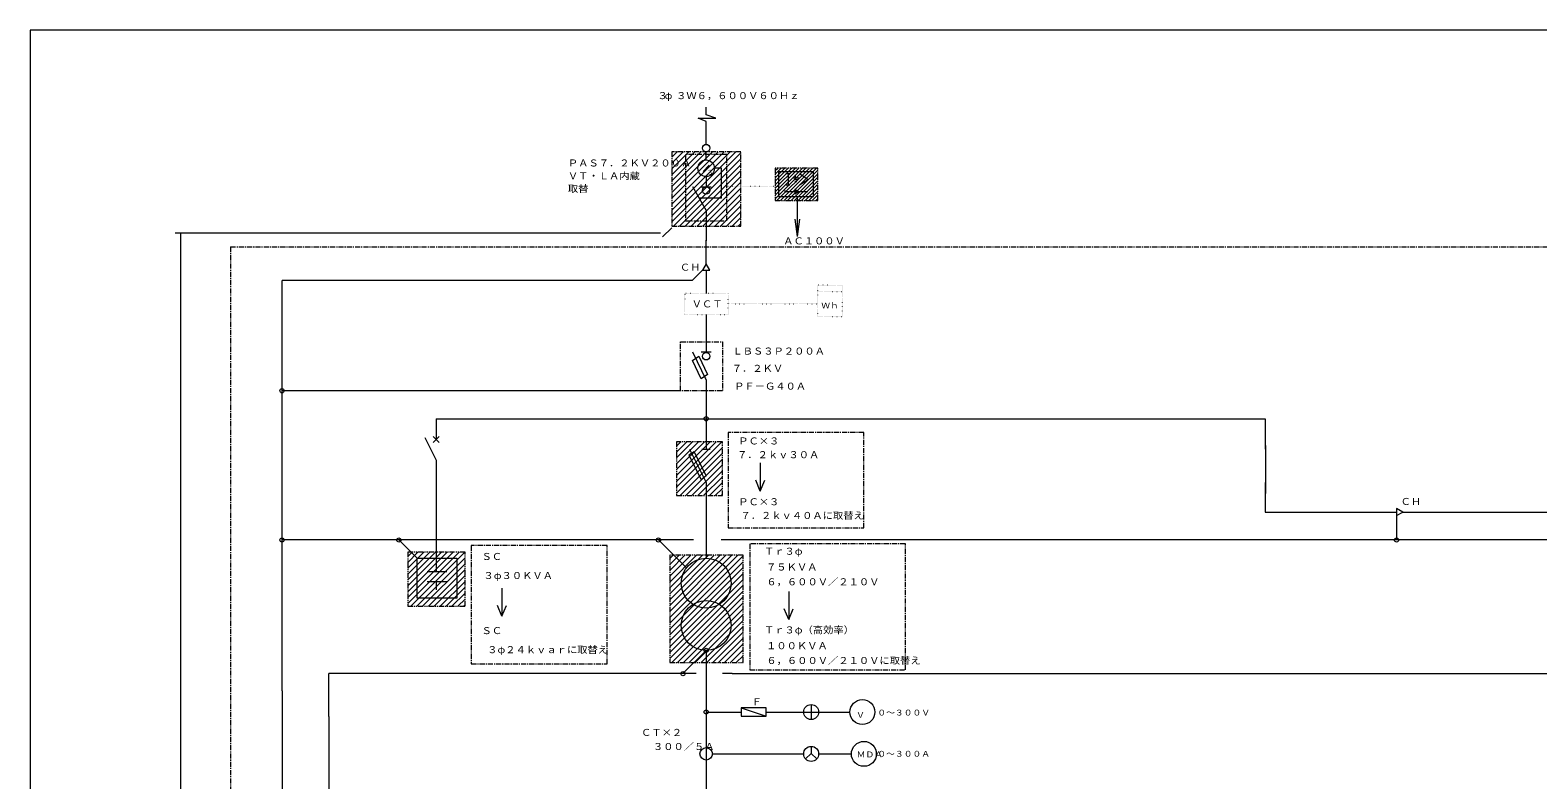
# Model space of a CAD drawing. Units: millimetres, scale not verified. Extents: x -33000 to 320985, y -33550 to 4750.
# Drawn here: x -33000 to 3310, y -13306 to 4750 of the extents above; entities that cross this region are included whole.
import ezdxf
from ezdxf.enums import TextEntityAlignment as Align

# ---------------------------------------------------------------- set-up
doc = ezdxf.new("R2010")
doc.units = ezdxf.units.MM
doc.header["$LTSCALE"] = 100
for name, pattern in [('USER1', [2, 1.25, -0.25, 0.25, -0.25]), ('USER2', [0.26, 0.01, -0.25]), ('USER3', [2.5, 1.25, -0.25, 0.25, -0.25, 0.25, -0.25])]:
    doc.linetypes.add(name, pattern=pattern)
doc.layers.add('0-0_SOGO-EISEI', color=7, linetype='Continuous', lineweight=18)
doc.layers.add('0-1_1', color=6, linetype='Continuous', lineweight=18)
doc.styles.add('ＭＳ ゴシック', font='')
doc.styles.get('ＭＳ ゴシック').set_extended_font_data('MS Gothic')

msp = doc.modelspace()

# ---------------------------------------------------------------- linework, layer by layer
at = {"layer": '0-0_SOGO-EISEI', "color": 2}
msp.add_line((-33000, 4749.6), (-33000, -33550.4), dxfattribs=at)
at = {"layer": '0-1_1', "color": 2}
msp.add_line((22400, 4749.6), (-33000, 4749.6), dxfattribs=at)
at = {"layer": '0-1_1'}
for p, q in [((-17542.9, 276.1), (-16003.2, 1815.9)), ((-17542.9, 417.6), (-16144.6, 1815.9)), ((-17542.9, 559), (-16286, 1815.9)), ((-17542.9, 700.4), (-16427.4, 1815.9)), ((-17542.9, 841.8), (-16568.8, 1815.9)), ((-17542.9, 983.3), (-16710.3, 1815.9)), ((-17542.9, 1124.7), (-16851.7, 1815.9)), ((-17542.9, 1266.1), (-16993.1, 1815.9)), ((-17542.9, 1407.5), (-17134.5, 1815.9)), ((-17542.9, 1549), (-17276, 1815.9)), ((-17542.9, 1690.4), (-17417.4, 1815.9)), ((-17542.9, 134.7), (-15885.4, 1792.2)), ((-17504.6, 31.7), (-15885.4, 1650.8)), ((-17363.2, 31.7), (-15885.4, 1509.4)), ((-17221.7, 31.7), (-15885.4, 1368)), ((-17080.3, 31.7), (-15885.4, 1226.6)), ((-15058.6, 687.8), (-14317.1, 1429.2)), ((-15058.6, 772.7), (-14402, 1429.2)), ((-15058.6, 857.5), (-14486.9, 1429.2)), ((-15058.6, 942.4), (-14571.7, 1429.2)), ((-15058.6, 1027.2), (-14656.6, 1429.2)), ((-15058.6, 1112.1), (-14741.4, 1429.2)), ((-15058.6, 1196.9), (-14826.3, 1429.2)), ((-15058.6, 1281.8), (-14911.1, 1429.2)), ((-15058.6, 1366.7), (-14996, 1429.2)), ((-15014.3, 647.3), (-14232.3, 1429.2)), ((-14929.4, 647.3), (-14147.4, 1429.2)), ((-14844.6, 647.3), (-14062.6, 1429.2)), ((-14759.7, 647.3), (-14031.2, 1375.8)), ((-14674.8, 647.3), (-14031.2, 1291)), ((-14590, 647.3), (-14031.2, 1206.1)), ((-14505.1, 647.3), (-14031.2, 1121.3)), ((-16938.9, 31.7), (-15885.4, 1085.1)), ((-16797.5, 31.7), (-15885.4, 943.7)), ((-16656.1, 31.7), (-15885.4, 802.3)), ((-14420.3, 647.3), (-14039.2, 1028.4)), ((-14335.4, 647.3), (-14031.2, 951.6)), ((-14250.6, 647.3), (-14031.2, 866.7)), ((-14165.7, 647.3), (-14031.2, 781.9)), ((-16514.6, 31.7), (-15885.4, 660.9)), ((-16373.2, 31.7), (-15885.4, 519.4)), ((-16231.8, 31.7), (-15885.4, 378)), ((-14080.9, 647.3), (-14031.2, 697)), ((-16090.4, 31.7), (-15885.4, 236.6)), ((-15949, 31.7), (-15885.4, 95.2)), ((-26933.4, -11165.8), (-26933.4, -1280.9)), ((-17336.5, -3935.5), (-26933.4, -3935.5)), ((-17431.1, -6258.8), (-16339.2, -5166.9)), ((-17431.1, -6117.4), (-16480.6, -5166.9)), ((-17431.1, -5976), (-16622, -5166.9)), ((-17431.1, -5834.6), (-16763.4, -5166.9)), ((-17431.1, -5693.1), (-16904.8, -5166.9)), ((-17431.1, -5551.7), (-17046.3, -5166.9)), ((-17431.1, -5410.3), (-17187.7, -5166.9)), ((-17431.1, -5268.9), (-17329.1, -5166.9)), ((-17431.1, -6400.2), (-16328.7, -5297.8)), ((-17347.8, -6458.3), (-16328.7, -5439.2)), ((-17206.3, -6458.3), (-16328.7, -5580.6)), ((-17064.9, -6458.3), (-16328.7, -5722.1)), ((-16923.5, -6458.3), (-16328.7, -5863.5)), ((-16782.1, -6458.3), (-16328.7, -6004.9)), ((-16640.7, -6458.3), (-16328.7, -6146.3)), ((-16499.2, -6458.3), (-16328.7, -6287.7)), ((-16357.8, -6458.3), (-16328.7, -6429.2)), ((-93.8, -6942.5), (-93.8, -7528.4)), ((-17024.2, -7528.4), (-26933.4, -7528.4)), ((-23681.8, -7967.3), (-24120.7, -7528.4)), ((-17195.7, -8201.5), (-17868.8, -7528.4)), ((6649.2, -7528.4), (-16360.5, -7528.4)), ((-23906.6, -9057.4), (-22671, -7821.7)), ((-23906.6, -8916), (-22812.4, -7821.7)), ((-23906.6, -8774.6), (-22953.8, -7821.7)), ((-23906.6, -8633.1), (-23095.2, -7821.7)), ((-23906.6, -8491.7), (-23236.6, -7821.7)), ((-23906.6, -8350.3), (-23378.1, -7821.7)), ((-23906.6, -8208.9), (-23519.5, -7821.7)), ((-23906.6, -8067.5), (-23660.9, -7821.7)), ((-23906.6, -7926), (-23802.3, -7821.7)), ((-23832.8, -9125), (-22529.5, -7821.7)), ((-23691.4, -9125), (-22526.7, -7960.3)), ((-17594.8, -9533.8), (-15959.4, -7898.4)), ((-17594.8, -9392.3), (-16100.8, -7898.4)), ((-17594.8, -9250.9), (-16242.2, -7898.4)), ((-17594.8, -9109.5), (-16383.7, -7898.4)), ((-17594.8, -8968.1), (-16525.1, -7898.4)), ((-17594.8, -8826.7), (-16666.5, -7898.4)), ((-17594.8, -8685.2), (-16807.9, -7898.4)), ((-17594.8, -8543.8), (-16949.4, -7898.4)), ((-17594.8, -8402.4), (-17090.8, -7898.4)), ((-17594.8, -8261), (-17232.2, -7898.4)), ((-17594.8, -8119.5), (-17373.6, -7898.4)), ((-17594.8, -7978.1), (-17515, -7898.4)), ((-17594.8, -9675.2), (-15831.5, -7911.9)), ((-23550, -9125), (-22526.7, -8101.7)), ((-23408.5, -9125), (-22526.7, -8243.2)), ((-17594.8, -9816.6), (-15831.5, -8053.4)), ((-17594.8, -9958), (-15831.5, -8194.8)), ((-17594.8, -10099.4), (-15831.5, -8336.2)), ((-23267.1, -9125), (-22526.7, -8384.6)), ((-23125.7, -9125), (-22526.7, -8526)), ((-22984.3, -9125), (-22526.7, -8667.4)), ((-17594.8, -10240.9), (-15831.5, -8477.6)), ((-17594.8, -10382.3), (-15831.5, -8619)), ((-22842.8, -9125), (-22526.7, -8808.8)), ((-22701.4, -9125), (-22526.7, -8950.3)), ((-17550.4, -10479.3), (-15831.5, -8760.5)), ((-17409, -10479.3), (-15831.5, -8901.9)), ((-17267.6, -10479.3), (-15831.5, -9043.3)), ((-22560, -9125), (-22526.7, -9091.7)), ((-17126.1, -10479.3), (-15831.5, -9184.7)), ((-16984.7, -10479.3), (-15831.5, -9326.1)), ((-16843.3, -10479.3), (-15831.5, -9467.6)), ((-16701.9, -10479.3), (-15831.5, -9609)), ((-16560.5, -10479.3), (-15831.5, -9750.4)), ((-16419, -10479.3), (-15831.5, -9891.8)), ((-16277.6, -10479.3), (-15831.5, -10033.3)), ((-16720.2, -10187.3), (-17279.5, -10746.7)), ((-16136.2, -10479.3), (-15831.5, -10174.7)), ((-15994.8, -10479.3), (-15831.5, -10316.1)), ((-15853.4, -10479.3), (-15831.5, -10457.5)), ((-16963.9, -10746.7), (-25805.7, -10746.7)), ((-25805.7, -11782.7), (-25805.7, -10746.7)), ((-16097.3, -10746.7), (-16330.3, -10746.7)), ((-16097.3, -10746.7), (6649.2, -10746.7)), ((-26933.4, -11165.8), (-26933.4, -14300.3)), ((-25805.7, -11782.7), (-25805.7, -14300.3))]:
    msp.add_line(p, q, dxfattribs=at)
at = {"layer": '0-1_1', "color": 1}
for p, q in [((-16720.2, 1623.6), (-16720.2, 1819.5)), ((-16795.2, 1348.6), (-16645.2, 1498.6)), ((-16720.2, 1223.6), (-16720.2, 979.5)), ((-14800.6, 1298.9), (-14704.4, 1298.9)), ((-14747.5, 1298.9), (-14747.5, 1022.8)), ((-14620, 1192.7), (-14482, 1192.7)), ((-14598.8, 1150.3), (-14523.8, 1150.3)), ((-14588.2, 1107.8), (-14535.1, 1107.8)), ((-14567, 1192.7), (-14567, 1267.1)), ((-14264.8, 1147.9), (-14471.4, 1285.6)), ((-14264.8, 1147.9), (-14471.4, 1020.2)), ((-14134.3, 745.5), (-14134.3, 1333.5)), ((-16840.2, 979.5), (-16600.1, 979.5)), ((-14974.3, 745.5), (-14134.3, 745.5)), ((-14828.7, 887.7), (-14828.7, 831.7)), ((-14828.7, 861.2), (-14270.7, 861.2)), ((-14789.9, 1022.8), (-14704.3, 1022.8)), ((-14584, 913.2), (-14584, 861.2)), ((-14493.9, 861.2), (-14584, 913.2)), ((-14584, 905.6), (-14579.2, 910.4)), ((-14584, 897.1), (-14573.8, 907.3)), ((-14584, 888.6), (-14568.4, 904.2)), ((-14584, 880.1), (-14563, 901)), ((-14584, 871.6), (-14557.6, 898)), ((-14584, 863.2), (-14552.2, 894.8)), ((-14584, 854.7), (-14546.9, 891.7)), ((-14584, 846.2), (-14541.5, 888.6)), ((-14584, 837.7), (-14536.1, 885.5)), ((-14584, 829.2), (-14530.7, 882.4)), ((-14584, 820.7), (-14525.4, 879.3)), ((-14584, 812.2), (-14520, 876.2)), ((-14584, 861.2), (-14583.8, 808.8)), ((-14584, 809.2), (-14493.9, 861.2)), ((-14571, 816.7), (-14514.6, 873.1)), ((-14550.9, 828.3), (-14509.2, 870)), ((-14530.9, 839.9), (-14503.8, 866.9)), ((-14528.1, 745.5), (-14528.1, -220.1)), ((-14510.8, 851.5), (-14498.5, 863.8)), ((-16349.9, 704), (-16890.2, 704)), ((-16720.2, 409.5), (-16720.2, 229.5)), ((-16720.2, 238.6), (-16720.2, -323.7)), ((-14582.9, 196.3), (-14528.1, -220.1)), ((-14473.3, 196.3), (-14528.1, -220.1)), ((-16720.2, -680.7), (-16720.2, -304.9)), ((-16720.2, -880.7), (-16720.2, -680.7)), ((-16720.2, -880.7), (-16806.8, -1030.7)), ((-16806.8, -1030.7), (-16720.2, -1030.7)), ((-16633.5, -1030.7), (-16720.2, -880.7)), ((-16720.2, -1030.7), (-16632.9, -1030.4)), ((-16720.2, -1030.7), (-16720.2, -1594.4)), ((-16720.2, -2098), (-16720.2, -2996)), ((-16720.2, -2888), (-16720.2, -2996)), ((-17050.1, -3210.1), (-16897, -3104)), ((-16840.2, -3646.6), (-17050.1, -3210.1)), ((-16897, -3104), (-16687, -3540.5)), ((-16840.2, -2996), (-16600.1, -2996)), ((-16687, -3540.5), (-16840.2, -3646.6)), ((-16719.9, -3616.3), (-16722.7, -3613)), ((-16720.2, -3680), (-16720.2, -3896)), ((-16720.2, -3896), (-16720.2, -5027)), ((-23220.2, -4609.8), (-23220.2, -5110.5)), ((-23220.2, -4609.8), (-16720.2, -4609.8)), ((-23291.4, -5039.6), (-23150, -5181)), ((-23150, -5039.6), (-23291.4, -5181)), ((-16720.2, -5027), (-16720.2, -5345.6)), ((-17007.4, -5403.3), (-17133.5, -5486.5)), ((-16720.2, -5979.2), (-17007.4, -5403.3)), ((-16825.3, -5344.7), (-16622.4, -5344.7)), ((-3248.8, -5257.2), (-3248.8, -6412.7)), ((-23220.2, -5609.8), (-23220.2, -6409.8)), ((-17133.5, -5486.5), (-16840.2, -6073.2)), ((-16840.2, -6073.2), (-16720.2, -5979.2)), ((-16720.2, -6145.6), (-16720.2, -6527.9)), ((-15416.5, -6349.5), (-15308.7, -6087.7)), ((-3254.5, -6145.6), (-3254.5, -6855.3)), ((-23220.2, -6409.8), (-23220.2, -7683.7)), ((-16720.2, -6527.9), (-16720.2, -7968.3)), ((-94, -6768.7), (-94, -6855.3)), ((56, -6855.3), (-94, -6768.7)), ((-94, -6855.3), (-93.8, -6942.5)), ((-94, -6941.9), (56, -6855.3)), ((56, -6855.3), (7198.6, -6855.3)), ((-21638.2, -9367.2), (-21530.4, -9105.4)), ((-14730.3, -9444.9), (-14622.5, -9183.1)), ((-16720.2, -10187.3), (-16720.2, -14802.8)), ((-15874.1, -11572.8), (-15274.1, -11772.8)), ((-15874.1, -11572.8), (-15874.1, -11772.8)), ((-15274.1, -11572.8), (-15874.1, -11572.8)), ((-15274.1, -11772.8), (-15274.1, -11572.8)), ((-14190.9, -11492.8), (-14190.9, -11852.8)), ((-16720.2, -11672.8), (-15874.1, -11672.8)), ((-15874.1, -11772.8), (-15274.1, -11772.8)), ((-15274.1, -11672.8), (-14370.9, -11672.8)), ((-14370.9, -11672.8), (-14010.9, -11672.8)), ((-14010.9, -11672.8), (-13256.6, -11672.8)), ((-16570.2, -12679.9), (-14369.6, -12679.9)), ((-14190.9, -12668.5), (-14323.8, -12801.4)), ((-14190.9, -12499.9), (-14190.9, -12668.5)), ((-14190.9, -12668.5), (-14058, -12801.4)), ((-14011.6, -12679.9), (-13221.9, -12679.9))]:
    msp.add_line(p, q, dxfattribs=at)
at = {"layer": '0-1_1', "color": 4, "linetype": 'USER3'}
for p, q in [((-15058.6, 1429.2), (-15058.6, 647.3)), ((-14031.2, 1429.2), (-15058.6, 1429.2)), ((-14031.2, 647.3), (-14031.2, 1429.2)), ((-15058.6, 647.3), (-14031.2, 647.3))]:
    msp.add_line(p, q, dxfattribs=at)
at = {"layer": '0-1_1', "color": 4}
for p, q in [((-17050.1, 981.1), (-16720.2, 409.5)), ((-17050.1, -2994.1), (-16720.2, -3680)), ((-23493.3, -5063.5), (-23220.2, -5609.8)), ((-17120.2, -5345.6), (-16720.2, -6145.6)), ((-23220.2, -7683.7), (-23220.2, -8288.1)), ((-23441.7, -8287.3), (-22961.8, -8287.3)), ((-23441.7, -8527.3), (-22961.8, -8527.3)), ((-23220.2, -8527.3), (-23220.2, -8729))]:
    msp.add_line(p, q, dxfattribs=at)
at = {"layer": '0-1_1', "color": 1, "linetype": 'USER2'}
for p, q in [((-16220.2, 993.8), (-14974.3, 993.8)), ((-16190.8, -1594.4), (-17236.7, -1594.4)), ((-17236.7, -1594.4), (-17236.7, -2098)), ((-16190.8, -2098), (-16190.8, -1594.4)), ((-14037.5, -1544.2), (-13437.5, -1544.2)), ((-17236.7, -2098), (-16190.8, -2098)), ((-16173.3, -1844.2), (-14037.5, -1844.2))]:
    msp.add_line(p, q, dxfattribs=at)
at = {"layer": '0-1_1', "color": 5}
for p, q in [((-17816.2, -141.4), (-29510.1, -141.4)), ((-29376.2, -141.4), (-29376.2, -16209.4)), ((-17548.4, -7.5), (-17771.6, -230.7))]:
    msp.add_line(p, q, dxfattribs=at)
at = {"layer": '0-1_1', "color": 1, "linetype": 'USER1'}
for p, q in [((-28176, -469.2), (-28176, -28471.4)), ((-28176, -469.2), (4161.5, -469.2)), ((-17336.5, -3935.5), (-17336.5, -2754.9)), ((-17336.5, -2754.9), (-16329.5, -2754.9)), ((-16329.5, -2754.9), (-16329.5, -3935.5)), ((-16329.5, -3935.5), (-17336.5, -3935.5)), ((-15667.5, -7625.6), (-15667.5, -10659.6)), ((-11921.3, -7625.6), (-15667.5, -7625.6)), ((-11921.3, -10659.6), (-11921.3, -7625.6)), ((-15667.5, -10659.6), (-11921.3, -10659.6))]:
    msp.add_line(p, q, dxfattribs=at)
at = {"layer": '0-1_1', "color": 1}
for points in [[(-16720.2, 1999.5), (-16720.2, 2553.5), (-16915.8, 2632), (-16490.2, 2632), (-16720.2, 2706.4), (-16720.2, 2892.4)], [(-16349.9, 704), (-16349.9, 1423.6), (-16520.2, 1423.6)], [(-14134.3, 1333.5), (-14974.3, 1333.5), (-14974.3, 745.5)], [(-16720.2, -4609.8), (-3254.5, -4609.8), (-3254.5, -5345.6)], [(-15416.5, -5672), (-15416.5, -6349.5), (-15524.3, -6087.7)], [(-3254.5, -6527.9), (-3254.5, -6855.3), (-94, -6855.3)], [(-21638.2, -8689.7), (-21638.2, -9367.2), (-21746, -9105.4)], [(-14730.3, -8767.4), (-14730.3, -9444.9), (-14838.1, -9183.1)]]:
    msp.add_lwpolyline(points, dxfattribs=at)
at = {"layer": '0-1_1', "color": 4, "linetype": 'USER1'}
msp.add_lwpolyline([(-17542.9, 1815.9), (-17542.9, 31.7), (-15885.4, 31.7), (-15885.4, 1815.9)], close=True, dxfattribs=at)
at = {"layer": '0-1_1', "color": 1, "linetype": 'USER1'}
for points in [[(-17220.2, 1751.7), (-17220.2, 153.8), (-16220.2, 153.8), (-16220.2, 1751.7)], [(-16189.8, -4939.8), (-16189.8, -7238.7), (-12923, -7238.7), (-12923, -4939.8)], [(-22378.6, -7664.5), (-22378.6, -10510.9), (-19102.2, -10510.9), (-19102.2, -7664.5)]]:
    msp.add_lwpolyline(points, close=True, dxfattribs=at)
at = {"layer": '0-1_1'}
msp.add_lwpolyline([(-16806.8, -1030.7), (-17057, -1280.9), (-26933.4, -1280.9)], dxfattribs=at)
at = {"layer": '0-1_1', "color": 1, "linetype": 'USER2'}
msp.add_lwpolyline([(-14037.5, -1394.2), (-14037.5, -2144.2), (-13437.5, -2144.2), (-13437.5, -1394.2)], close=True, dxfattribs=at)
at = {"layer": '0-1_1', "color": 4, "linetype": 'USER3'}
for points in [[(-17431.1, -5166.9), (-17431.1, -6458.3), (-16328.7, -6458.3), (-16328.7, -5166.9)], [(-23906.6, -7821.7), (-23906.6, -9125), (-22526.7, -9125), (-22526.7, -7821.7)], [(-17594.8, -7898.4), (-17594.8, -10479.3), (-15831.5, -10479.3), (-15831.5, -7898.4)]]:
    msp.add_lwpolyline(points, close=True, dxfattribs=at)
at = {"layer": '0-1_1', "color": 4}
msp.add_lwpolyline([(-23681.8, -8927.3), (-23681.8, -7967.3), (-22721.8, -7967.3), (-22721.8, -8927.3)], close=True, dxfattribs=at)
at = {"layer": '0-1_1', "color": 1}
for centre, radius in [((-16720.2, 1909.4), 90), ((-16720.2, 889.5), 90), ((-16720.2, -3104), 90), ((-26933.4, -3935.5), 50), ((-16720.2, -4609.8), 50), ((-26933.4, -7528.4), 50), ((-24120.7, -7528.4), 50), ((-17868.8, -7528.4), 50), ((-93.8, -7528.4), 50), ((-16720.2, -10187.3), 50), ((-17279.5, -10746.7), 50), ((-14190.9, -11672.8), 180), ((-12956.6, -11672.8), 300), ((-16720.2, -11672.8), 50), ((-16720.2, -12679.9), 150), ((-14190.9, -12679.9), 180), ((-12921.9, -12679.9), 300)]:
    msp.add_circle(centre, radius, dxfattribs=at)
at = {"layer": '0-1_1'}
msp.add_circle((-16720.2, 1423.6), 200, dxfattribs=at)
at = {"layer": '0-1_1', "color": 4}
for centre in [(-16720.2, -8567.3), (-16720.2, -9587.3)]:
    msp.add_circle(centre, 600, dxfattribs=at)

# ---------------------------------------------------------------- texts
at = {"layer": '0-1_1', "color": 7, "style": 'ＭＳ ゴシック', "width": 1.1}
for s, height, p in [('３', 165, (-17893.5, 3038.9)), ('φ', 165, (-17720.9, 3038.9)), ('３Ｗ６，６００Ｖ６０Ｈｚ', 165, (-17443.5, 3038.9)), ('ＰＡＳ７．２ＫＶ２００Ａ', 165, (-20050, 1416.5)), ('ＶＴ・ＬＡ内蔵', 165, (-20050, 1108.2)), ('３', 110, (-16711.9, 1239.1)), ('取替', 165, (-20050, 800)), ('ＡＣ１００Ｖ', 165, (-14864.6, -460)), ('ＣＨ', 165, (-17352.4, -1093.7)), ('ＶＣＴ', 165, (-17069.1, -1977.3)), ('Ｗｈ', 137.5, (-13947.5, -1994.2)), ('ＬＢＳ３Ｐ２００Ａ', 165, (-16086.5, -3113.3)), ('７．２ＫＶ', 165, (-16103.9, -3529.9)), ('ＰＦ－Ｇ４０Ａ', 165, (-16046.1, -3957.4)), ('ＰＣ×３', 165, (-15947.6, -5278.3)), ('７．２ｋｖ３０Ａ', 165, (-15975.9, -5608.4)), ('ＰＣ×３', 165, (-15947.6, -6742.2)), ('ＣＨ', 165, (4, -6735.1)), ('７．２ｋｖ４０Ａに取替え', 165, (-15894.1, -7072.2)), ('ＳＣ', 165, (-22129.9, -8059.7)), ('Ｔｒ３φ', 165, (-15329, -7934.2)), ('３φ３０ＫＶＡ', 165, (-22082.7, -8518.6)), ('７５ＫＶＡ', 165, (-15276.9, -8313.8)), ('６，６００Ｖ／２１０Ｖ', 165, (-15270.3, -8669.5)), ('ＳＣ', 165, (-22129.9, -9845.4)), ('Ｔｒ３φ（高効率）', 165, (-15329, -9829.6)), ('３φ２４ｋｖａｒに取替え', 165, (-21992.8, -10304.3)), ('１００ＫＶＡ', 165, (-15276.9, -10209.1)), ('６，６００Ｖ／２１０Ｖに取替え', 165, (-15270.3, -10564.8)), ('Ｆ', 165, (-15624, -11559.4)), ('０～３００Ｖ', 137.5, (-12597.8, -11797.4)), ('Ｖ', 137.5, (-13109.6, -11852.8)), ('ＣＴ×２', 165, (-18287.5, -12297.8)), ('３００／５Ａ', 165, (-18002.1, -12636.3)), ('ＭＤＡ', 137.5, (-13095.8, -12805)), ('０～３００Ａ', 137.5, (-12597.8, -12789.8))]:
    msp.add_text(s, height=height, dxfattribs=at).set_placement(p, align=Align.BOTTOM_LEFT)

doc.saveas('drawing.dxf')
